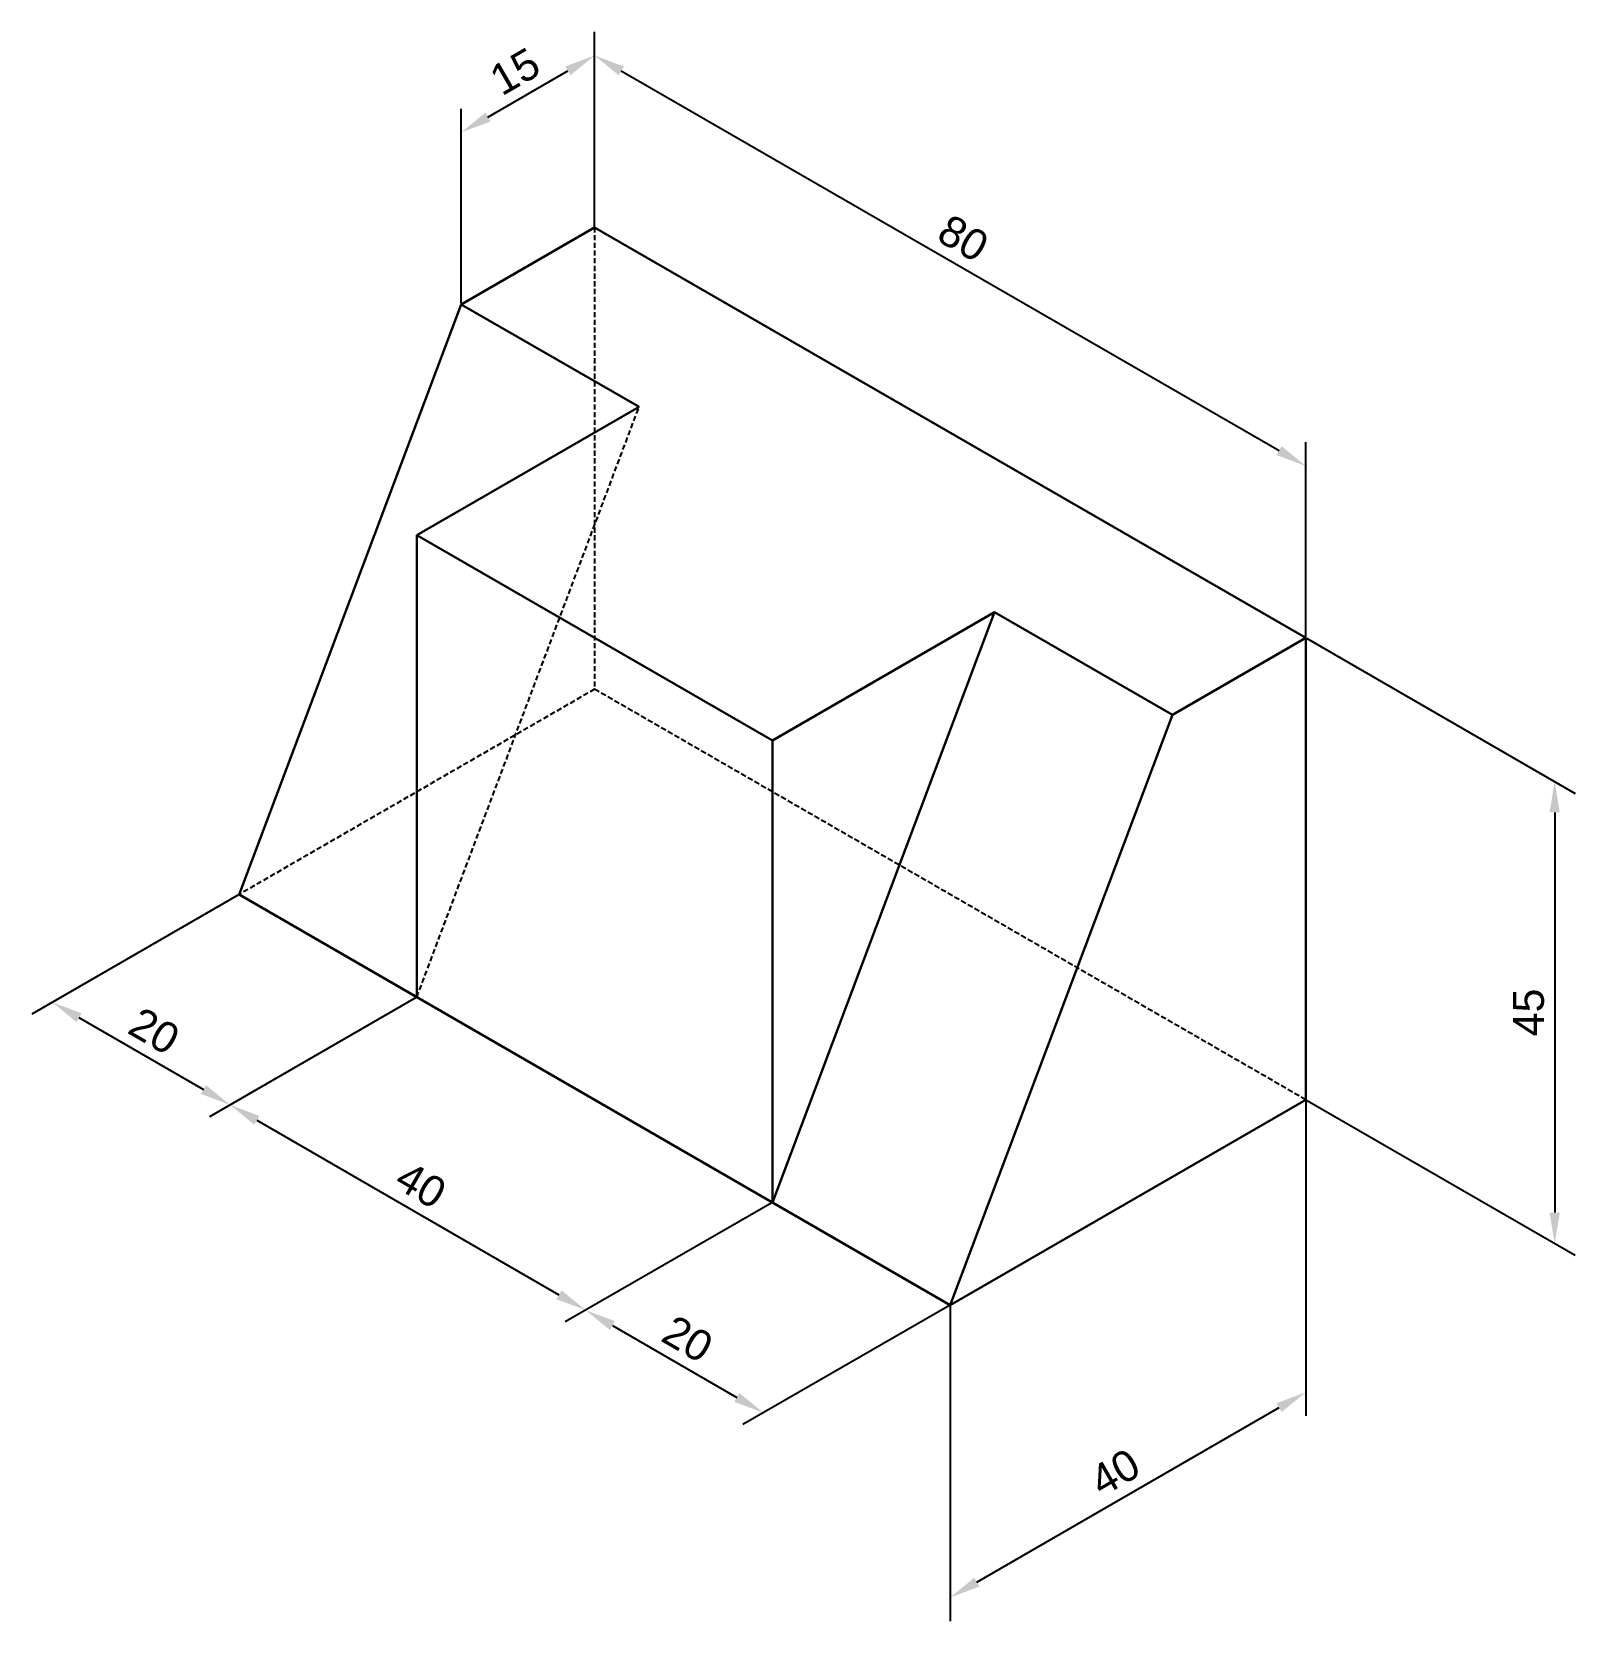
# Model space of a CAD drawing. Header units: inches. Extents: x -89 to 61, y -31 to 124.
import ezdxf

# ---------------------------------------------------------------- set-up
doc = ezdxf.new("R2010")
doc.units = ezdxf.units.IN
doc.header["$MEASUREMENT"] = 0
doc.linetypes.add('HIDDENX2', pattern=[0.75, 0.5, -0.25])
doc.layers.add('Matmenys', color=141, linetype='Continuous')
doc.layers.add('Nematomos', color=11, linetype='HIDDENX2')
doc.layers.add('Pagrindinis', color=7, linetype='Continuous', lineweight=30)
doc.styles.get("Standard").update_dxf_attribs({"font": 'arial.ttf'})
doc.dimstyles.get("Standard").update_dxf_attribs({"dimtxt": 3, "dimasz": 3, "dimexe": 2, "dimexo": 0.0625, "dimgap": 1, "dimtad": 1, "dimtoh": 1, "dimdec": 0, "dimzin": 0, "dimdsep": 46, "dimtxsty": 'Standard', "dimcen": 0.09, "dimadec": 0, "dimazin": 0, "dimtfac": 1, "dimtdec": 0, "dimtofl": 0, "dimtmove": 0, "dimatfit": 3, "dimfxl": 1, "dimtolj": 1, "dimtzin": 0, "dimarcsym": 0})

# ---------------------------------------------------------------- blocks, each defined once
blk = doc.blocks.new('*D1')
at = {"layer": 'Defpoints', "color": 0, "transparency": 16777216}
for p in [(34.64, 65), (34.64, 20), (58.89, 6)]:
    blk.add_point(p, dxfattribs=at)
at = {"layer": 'Matmenys', "color": 0, "lineweight": -2, "transparency": 16777216}
for p, q in [((34.7, 64.96), (60.89, 49.85)), ((58.89, 48), (58.89, 9)), ((34.7, 19.96), (60.89, 4.85))]:
    blk.add_line(p, q, dxfattribs=at)
at = {"layer": 'Matmenys', "color": 0, "transparency": 16777216}
for points in [[(58.39, 48), (59.39, 48), (58.89, 51)], [(58.39, 9), (59.39, 9), (58.89, 6)]]:
    blk.add_solid(points, dxfattribs=at)
at = {"layer": 'Matmenys', "color": 0, "transparency": 16777216, "insert": (56.36, 28.5), "char_height": 3, "attachment_point": 5, "rotation": 90}
blk.add_mtext('\\A1;45', dxfattribs=at)
blk = doc.blocks.new('*D2')
at = {"layer": 'Defpoints', "color": 0, "transparency": 16777216}
for p in [(-34.64, 105), (34.64, 81.75), (34.64, 65)]:
    blk.add_point(p, dxfattribs=at)
at = {"layer": 'Matmenys', "color": 0, "lineweight": -2, "transparency": 16777216}
for p, q in [((-34.64, 105.07), (-34.64, 124.06)), ((-32.04, 120.25), (32.04, 83.25)), ((34.64, 65.07), (34.64, 84.06))]:
    blk.add_line(p, q, dxfattribs=at)
at = {"layer": 'Matmenys', "color": 0, "transparency": 16777216}
for points in [[(-31.79, 120.68), (-32.29, 119.82), (-34.64, 121.75)], [(32.29, 83.68), (31.79, 82.82), (34.64, 81.75)]]:
    blk.add_solid(points, dxfattribs=at)
at = {"layer": 'Matmenys', "color": 0, "transparency": 16777216, "insert": (1.27, 103.94), "char_height": 3, "attachment_point": 5, "rotation": 330}
blk.add_mtext('\\A1;80', dxfattribs=at)
blk = doc.blocks.new('*D3')
at = {"layer": 'Defpoints', "color": 0, "transparency": 16777216}
for p in [(-69.28, 40), (-51.96, 30), (-70.15, 19.5)]:
    blk.add_point(p, dxfattribs=at)
at = {"layer": 'Matmenys', "color": 0, "lineweight": -2, "transparency": 16777216}
for p, q in [((-69.34, 39.96), (-89.47, 28.35)), ((-52.02, 29.96), (-72.15, 18.35)), ((-84.87, 28), (-72.75, 21))]:
    blk.add_line(p, q, dxfattribs=at)
at = {"layer": 'Matmenys', "color": 0, "transparency": 16777216}
for points in [[(-84.62, 28.43), (-85.12, 27.57), (-87.47, 29.5)], [(-72.5, 21.43), (-73, 20.57), (-70.15, 19.5)]]:
    blk.add_solid(points, dxfattribs=at)
at = {"layer": 'Matmenys', "color": 0, "transparency": 16777216, "insert": (-77.54, 26.69), "char_height": 3, "attachment_point": 5, "rotation": 330}
blk.add_mtext('\\A1;20', dxfattribs=at)
blk = doc.blocks.new('*D4')
at = {"layer": 'Defpoints', "color": 0, "transparency": 16777216}
for p in [(-51.96, 30), (-17.32, 10), (-35.51, -0.5)]:
    blk.add_point(p, dxfattribs=at)
at = {"layer": 'Matmenys', "color": 0, "lineweight": -2, "transparency": 16777216}
for p, q in [((-52.02, 29.96), (-72.15, 18.35)), ((-67.55, 18), (-38.11, 1)), ((-17.38, 9.96), (-37.51, -1.65))]:
    blk.add_line(p, q, dxfattribs=at)
at = {"layer": 'Matmenys', "color": 0, "transparency": 16777216}
for points in [[(-67.3, 18.43), (-67.8, 17.57), (-70.15, 19.5)], [(-37.86, 1.43), (-38.36, 0.57), (-35.51, -0.5)]]:
    blk.add_solid(points, dxfattribs=at)
at = {"layer": 'Matmenys', "color": 0, "transparency": 16777216, "insert": (-51.56, 11.69), "char_height": 3, "attachment_point": 5, "rotation": 330}
blk.add_mtext('\\A1;40', dxfattribs=at)
blk = doc.blocks.new('*D5')
at = {"layer": 'Defpoints', "color": 0, "transparency": 16777216}
for p in [(-17.32, 10), (0, 0), (-18.19, -10.5)]:
    blk.add_point(p, dxfattribs=at)
at = {"layer": 'Matmenys', "color": 0, "lineweight": -2, "transparency": 16777216}
for p, q in [((-17.38, 9.96), (-37.51, -1.65)), ((-0.06, -0.04), (-20.19, -11.65)), ((-32.91, -2), (-20.78, -9))]:
    blk.add_line(p, q, dxfattribs=at)
at = {"layer": 'Matmenys', "color": 0, "transparency": 16777216}
for points in [[(-32.66, -1.57), (-33.16, -2.43), (-35.51, -0.5)], [(-20.53, -8.57), (-21.03, -9.43), (-18.19, -10.5)]]:
    blk.add_solid(points, dxfattribs=at)
at = {"layer": 'Matmenys', "color": 0, "transparency": 16777216, "insert": (-25.58, -3.31), "char_height": 3, "attachment_point": 5, "rotation": 330}
blk.add_mtext('\\A1;20', dxfattribs=at)
blk = doc.blocks.new('*D6')
at = {"layer": 'Defpoints', "color": 0, "transparency": 16777216}
for p in [(-34.64, 121.75), (-34.64, 105), (-47.63, 97.5)]:
    blk.add_point(p, dxfattribs=at)
at = {"layer": 'Matmenys', "color": 0, "lineweight": -2, "transparency": 16777216}
for p, q in [((-34.64, 105.07), (-34.64, 124.06)), ((-45.03, 115.75), (-37.24, 120.25)), ((-47.63, 97.57), (-47.63, 116.56))]:
    blk.add_line(p, q, dxfattribs=at)
at = {"layer": 'Matmenys', "color": 0, "transparency": 16777216}
for points in [[(-37.49, 120.68), (-36.99, 119.82), (-34.64, 121.75)], [(-45.28, 116.18), (-44.78, 115.32), (-47.63, 114.25)]]:
    blk.add_solid(points, dxfattribs=at)
at = {"layer": 'Matmenys', "color": 0, "transparency": 16777216, "insert": (-42.4, 120.19), "char_height": 3, "attachment_point": 5, "rotation": 30}
blk.add_mtext('\\A1;15', dxfattribs=at)
blk = doc.blocks.new('*D7')
at = {"layer": 'Defpoints', "color": 0, "transparency": 16777216}
for p in [(34.64, 20), (0, 0), (34.64, -8.5)]:
    blk.add_point(p, dxfattribs=at)
at = {"layer": 'Matmenys', "color": 0, "lineweight": -2, "transparency": 16777216}
for p, q in [((34.64, 19.93), (34.64, -10.81)), ((0, -0.07), (0, -30.81)), ((2.6, -27), (32.04, -10))]:
    blk.add_line(p, q, dxfattribs=at)
at = {"layer": 'Matmenys', "color": 0, "transparency": 16777216}
for points in [[(31.79, -9.57), (32.29, -10.43), (34.64, -8.5)], [(2.35, -26.57), (2.85, -27.43), (0, -28.5)]]:
    blk.add_solid(points, dxfattribs=at)
at = {"layer": 'Matmenys', "color": 0, "transparency": 16777216, "insert": (16.05, -16.31), "char_height": 3, "attachment_point": 5, "rotation": 30}
blk.add_mtext('\\A1;40', dxfattribs=at)

msp = doc.modelspace()

# ---------------------------------------------------------------- linework, layer by layer
at = {"layer": 'Nematomos'}
for p, q in [((-34.64, 105), (-34.64, 60)), ((-51.96, 30), (-30.31, 87.5)), ((-34.64, 60), (-69.28, 40)), ((34.64, 20), (-34.64, 60))]:
    msp.add_line(p, q, dxfattribs=at)
at = {"layer": 'Pagrindinis'}
for p, q in [((-47.63, 97.5), (-34.64, 105)), ((-34.64, 105), (34.64, 65)), ((-47.63, 97.5), (-69.28, 40)), ((-30.31, 87.5), (-47.63, 97.5)), ((-51.96, 75), (-30.31, 87.5)), ((-51.96, 30), (-51.96, 75)), ((-17.32, 55), (-51.96, 75)), ((-17.32, 10), (4.33, 67.5)), ((-17.32, 55), (4.33, 67.5)), ((21.65, 57.5), (4.33, 67.5)), ((21.65, 57.5), (34.64, 65)), ((34.64, 65), (34.64, 20)), ((0, 0), (21.65, 57.5)), ((-17.32, 10), (-17.32, 55)), ((0, 0), (-69.28, 40)), ((-69.28, 40), (-51.96, 30)), ((0, 0), (34.64, 20)), ((0, 0), (-17.32, 10))]:
    msp.add_line(p, q, dxfattribs=at)

# ---------------------------------------------------------------- dimensions: what is measured, and where the dimension line sits
at = {"layer": 'Matmenys'}
for p1, p2, distance, picture, middle in [((-47.63, 97.5), (-34.64, 105), 14.51, '*D6', (-42.4, 120.19)), ((-34.64, 105), (34.64, 65), 14.51, '*D2', (1.27, 103.94)), ((-69.28, 40), (-51.96, 30), -18.19, '*D3', (-77.54, 26.69)), ((-51.96, 30), (-17.32, 10), -18.19, '*D4', (-51.56, 11.69)), ((0, 0), (34.64, 20), -24.68, '*D7', (16.05, -16.31)), ((-17.32, 10), (0, 0), -18.19, '*D5', (-25.58, -3.31))]:
    dim = msp.add_aligned_dim(p1=p1, p2=p2, distance=distance, dimstyle='Standard', dxfattribs=at)
    dim.commit()
    dim.dimension.update_dxf_attribs({"geometry": picture, "text_midpoint": middle})
dim = msp.add_linear_dim(base=(58.89, 6), p1=(34.64, 65), p2=(34.64, 20), angle=90, dimstyle='Standard', dxfattribs=at)
dim.commit()
dim.dimension.update_dxf_attribs({"geometry": '*D1', "text_midpoint": (56.36, 28.5)})

doc.saveas('drawing.dxf')
